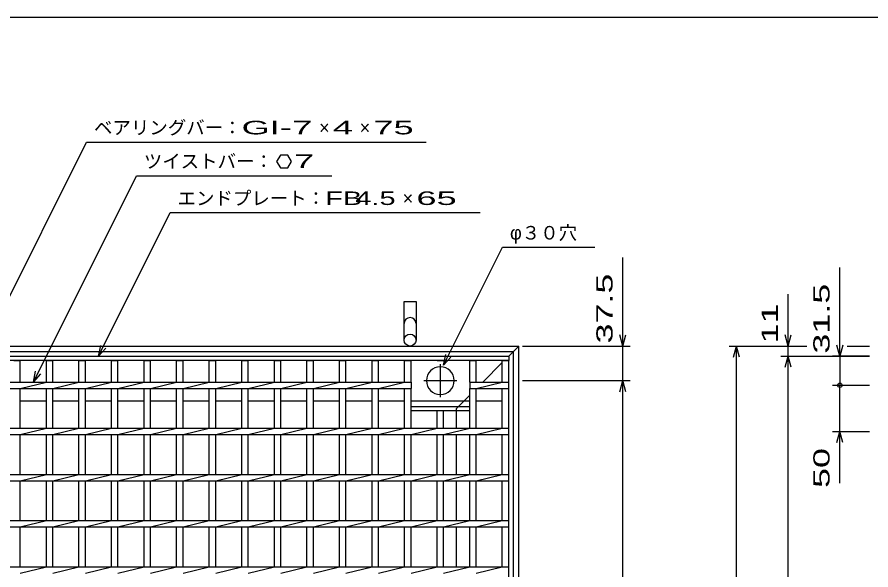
# Model space of a CAD drawing. Units: millimetres, scale not verified. Extents: x -1456 to 1385, y -1026 to 843.
# Drawn here: x -857 to 69, y 244 to 843 of the extents above; entities that cross this region are included whole.
import ezdxf
from ezdxf.enums import TextEntityAlignment as Align

# ---------------------------------------------------------------- set-up
doc = ezdxf.new("R2010")
doc.units = ezdxf.units.MM
doc.header["$LTSCALE"] = 8
doc.linetypes.add('CHAIN', pattern=[18.5, 12, -1.5, 3.5, -1.5])
doc.linetypes.add('DASHED', pattern=[7.5, 6, -1.5])
for name, color, linetype, lineweight in [('0_2', 150, 'Continuous', 25), ('16', 3, 'Continuous', 25), ('19', 6, 'Continuous', 25), ('22', 4, 'Continuous', 25)]:
    doc.layers.add(name, color=color, linetype=linetype, lineweight=lineweight)
doc.styles.add('ベクトル', font='')
doc.styles.get('ベクトル').set_extended_font_data('ベクトル')

msp = doc.modelspace()

# ---------------------------------------------------------------- linework, layer by layer
at = {"layer": '0_2'}
msp.add_line((-1383.2, 842.8), (1384.8, 842.8), dxfattribs=at)
at = {"layer": '16'}
for p, q in [((-1037, 475.5), (-324, 475.5)), ((-324, 475.5), (-324, 471)), ((-324, 471), (-1037, 471)), ((-860.5, 471), (-853.5, 471)), ((-853.5, 447.5), (-853.5, 471)), ((-825.2, 447.5), (-825.2, 471)), ((-825.2, 471), (-818.2, 471)), ((-818.2, 447.5), (-818.2, 471)), ((-789.9, 447.5), (-789.9, 471)), ((-789.9, 471), (-782.9, 471)), ((-782.9, 447.5), (-782.9, 471)), ((-754.6, 447.5), (-754.6, 471)), ((-754.6, 471), (-747.6, 471)), ((-747.6, 447.5), (-747.6, 471)), ((-719.3, 447.5), (-719.3, 471)), ((-719.3, 471), (-712.3, 471)), ((-712.3, 447.5), (-712.3, 471)), ((-684, 447.5), (-684, 471)), ((-684, 471), (-677, 471)), ((-677, 447.5), (-677, 471)), ((-648.7, 447.5), (-648.7, 471)), ((-648.7, 471), (-641.7, 471)), ((-641.7, 447.5), (-641.7, 471)), ((-613.4, 447.5), (-613.4, 471)), ((-613.4, 471), (-606.4, 471)), ((-606.4, 447.5), (-606.4, 471)), ((-578.1, 447.5), (-578.1, 471)), ((-578.1, 471), (-571.1, 471)), ((-571.1, 447.5), (-571.1, 471)), ((-542.8, 447.5), (-542.8, 471)), ((-542.8, 471), (-535.8, 471)), ((-535.8, 447.5), (-535.8, 471)), ((-507.5, 447.5), (-507.5, 471)), ((-507.5, 471), (-500.5, 471)), ((-500.5, 447.5), (-500.5, 471)), ((-472.2, 447.5), (-472.2, 471)), ((-472.2, 471), (-465.2, 471)), ((-465.2, 447.5), (-465.2, 471)), ((-436.9, 447.5), (-436.9, 471)), ((-436.9, 471), (-429.9, 471)), ((-429.9, 447.5), (-429.9, 471)), ((-401.6, 471), (-394.6, 471)), ((-366.3, 447.5), (-366.3, 471)), ((-366.3, 471), (-359.3, 471)), ((-359.3, 447.5), (-359.3, 471)), ((-331, 447.5), (-331, 471)), ((-331, 471), (-324, 471)), ((-324, -233), (-324, 471)), ((-931.1, 447.5), (-429.9, 447.5)), ((-853.5, 440.5), (-825.2, 447.5)), ((-818.2, 440.5), (-789.9, 447.5)), ((-782.9, 440.5), (-754.6, 447.5)), ((-747.6, 440.5), (-719.3, 447.5)), ((-712.3, 440.5), (-684, 447.5)), ((-677, 440.5), (-648.7, 447.5)), ((-641.7, 440.5), (-613.4, 447.5)), ((-606.4, 440.5), (-578.1, 447.5)), ((-571.1, 440.5), (-542.8, 447.5)), ((-535.8, 440.5), (-507.5, 447.5)), ((-500.5, 440.5), (-472.2, 447.5)), ((-465.2, 440.5), (-436.9, 447.5)), ((-429.9, 447.5), (-429.9, 440.5)), ((-366.3, 447.5), (-324, 447.5)), ((-366.3, 447.5), (-366.3, 440.5)), ((-359.3, 440.5), (-331, 447.5)), ((-324, 440.5), (-324, 447.5)), ((-931.1, 440.5), (-429.9, 440.5)), ((-853.5, 397.5), (-853.5, 440.5)), ((-825.2, 397.5), (-825.2, 440.5)), ((-818.2, 397.5), (-818.2, 440.5)), ((-789.9, 397.5), (-789.9, 440.5)), ((-782.9, 397.5), (-782.9, 440.5)), ((-754.6, 397.5), (-754.6, 440.5)), ((-747.6, 397.5), (-747.6, 440.5)), ((-719.3, 397.5), (-719.3, 440.5)), ((-712.3, 397.5), (-712.3, 440.5)), ((-684, 397.5), (-684, 440.5)), ((-677, 397.5), (-677, 440.5)), ((-648.7, 397.5), (-648.7, 440.5)), ((-641.7, 397.5), (-641.7, 440.5)), ((-613.4, 397.5), (-613.4, 440.5)), ((-606.4, 397.5), (-606.4, 440.5)), ((-578.1, 397.5), (-578.1, 440.5)), ((-571.1, 397.5), (-571.1, 440.5)), ((-542.8, 397.5), (-542.8, 440.5)), ((-535.8, 397.5), (-535.8, 440.5)), ((-507.5, 397.5), (-507.5, 440.5)), ((-500.5, 397.5), (-500.5, 440.5)), ((-472.2, 397.5), (-472.2, 440.5)), ((-465.2, 397.5), (-465.2, 440.5)), ((-436.9, 397.5), (-436.9, 440.5)), ((-429.9, 397.5), (-429.9, 440.5)), ((-366.3, 440.5), (-324, 440.5)), ((-366.3, 397.5), (-366.3, 440.5)), ((-359.3, 397.5), (-359.3, 440.5)), ((-331, 397.5), (-331, 440.5)), ((-853.5, 427), (-825.2, 427)), ((-818.2, 427), (-789.9, 427)), ((-782.9, 427), (-754.6, 427)), ((-747.6, 427), (-719.3, 427)), ((-712.3, 427), (-684, 427)), ((-677, 427), (-648.7, 427)), ((-641.7, 427), (-613.4, 427)), ((-606.4, 427), (-578.1, 427)), ((-571.1, 427), (-542.8, 427)), ((-535.8, 427), (-507.5, 427)), ((-500.5, 427), (-472.2, 427)), ((-465.2, 427), (-436.9, 427)), ((-429.9, 427), (-366.3, 427)), ((-359.3, 427), (-331, 427)), ((-429.9, 421), (-366.3, 421)), ((-429.9, 416.5), (-429.9, 421)), ((-366.3, 416.5), (-366.3, 421)), ((-429.9, 416.5), (-366.3, 416.5)), ((-401.6, 397.5), (-401.6, 416.5)), ((-394.6, 397.5), (-394.6, 416.5)), ((-1037, 397.5), (-324, 397.5)), ((-1037, 390.5), (-324, 390.5)), ((-853.5, 390.5), (-825.2, 397.5)), ((-853.5, 347.5), (-853.5, 390.5)), ((-825.2, 347.5), (-825.2, 390.5)), ((-818.2, 390.5), (-789.9, 397.5)), ((-818.2, 347.5), (-818.2, 390.5)), ((-789.9, 347.5), (-789.9, 390.5)), ((-782.9, 390.5), (-754.6, 397.5)), ((-782.9, 347.5), (-782.9, 390.5)), ((-754.6, 347.5), (-754.6, 390.5)), ((-747.6, 390.5), (-719.3, 397.5)), ((-747.6, 347.5), (-747.6, 390.5)), ((-719.3, 347.5), (-719.3, 390.5)), ((-712.3, 390.5), (-684, 397.5)), ((-712.3, 347.5), (-712.3, 390.5)), ((-684, 347.5), (-684, 390.5)), ((-677, 390.5), (-648.7, 397.5)), ((-677, 347.5), (-677, 390.5)), ((-648.7, 347.5), (-648.7, 390.5)), ((-641.7, 390.5), (-613.4, 397.5)), ((-641.7, 347.5), (-641.7, 390.5)), ((-613.4, 347.5), (-613.4, 390.5)), ((-606.4, 390.5), (-578.1, 397.5)), ((-606.4, 347.5), (-606.4, 390.5)), ((-578.1, 347.5), (-578.1, 390.5)), ((-571.1, 390.5), (-542.8, 397.5)), ((-571.1, 347.5), (-571.1, 390.5)), ((-542.8, 347.5), (-542.8, 390.5)), ((-535.8, 390.5), (-507.5, 397.5)), ((-535.8, 347.5), (-535.8, 390.5)), ((-507.5, 347.5), (-507.5, 390.5)), ((-500.5, 390.5), (-472.2, 397.5)), ((-500.5, 347.5), (-500.5, 390.5)), ((-472.2, 347.5), (-472.2, 390.5)), ((-465.2, 390.5), (-436.9, 397.5)), ((-465.2, 347.5), (-465.2, 390.5)), ((-436.9, 347.5), (-436.9, 390.5)), ((-429.9, 390.5), (-401.6, 397.5)), ((-429.9, 347.5), (-429.9, 390.5)), ((-401.6, 347.5), (-401.6, 390.5)), ((-394.6, 390.5), (-366.3, 397.5)), ((-394.6, 347.5), (-394.6, 390.5)), ((-366.3, 347.5), (-366.3, 390.5)), ((-359.3, 390.5), (-331, 397.5)), ((-359.3, 347.5), (-359.3, 390.5)), ((-331, 347.5), (-331, 390.5)), ((-324, 390.5), (-324, 397.5)), ((-1037, 347.5), (-324, 347.5)), ((-853.5, 340.5), (-825.2, 347.5)), ((-818.2, 340.5), (-789.9, 347.5)), ((-782.9, 340.5), (-754.6, 347.5)), ((-747.6, 340.5), (-719.3, 347.5)), ((-712.3, 340.5), (-684, 347.5)), ((-677, 340.5), (-648.7, 347.5)), ((-641.7, 340.5), (-613.4, 347.5)), ((-606.4, 340.5), (-578.1, 347.5)), ((-571.1, 340.5), (-542.8, 347.5)), ((-535.8, 340.5), (-507.5, 347.5)), ((-500.5, 340.5), (-472.2, 347.5)), ((-465.2, 340.5), (-436.9, 347.5)), ((-429.9, 340.5), (-401.6, 347.5)), ((-394.6, 340.5), (-366.3, 347.5)), ((-359.3, 340.5), (-331, 347.5)), ((-324, 340.5), (-324, 347.5)), ((-1037, 340.5), (-324, 340.5)), ((-853.5, 297.5), (-853.5, 340.5)), ((-825.2, 297.5), (-825.2, 340.5)), ((-818.2, 297.5), (-818.2, 340.5)), ((-789.9, 297.5), (-789.9, 340.5)), ((-782.9, 297.5), (-782.9, 340.5)), ((-754.6, 297.5), (-754.6, 340.5)), ((-747.6, 297.5), (-747.6, 340.5)), ((-719.3, 297.5), (-719.3, 340.5)), ((-712.3, 297.5), (-712.3, 340.5)), ((-684, 297.5), (-684, 340.5)), ((-677, 297.5), (-677, 340.5)), ((-648.7, 297.5), (-648.7, 340.5)), ((-641.7, 297.5), (-641.7, 340.5)), ((-613.4, 297.5), (-613.4, 340.5)), ((-606.4, 297.5), (-606.4, 340.5)), ((-578.1, 297.5), (-578.1, 340.5)), ((-571.1, 297.5), (-571.1, 340.5)), ((-542.8, 297.5), (-542.8, 340.5)), ((-535.8, 297.5), (-535.8, 340.5)), ((-507.5, 297.5), (-507.5, 340.5)), ((-500.5, 297.5), (-500.5, 340.5)), ((-472.2, 297.5), (-472.2, 340.5)), ((-465.2, 297.5), (-465.2, 340.5)), ((-436.9, 297.5), (-436.9, 340.5)), ((-429.9, 297.5), (-429.9, 340.5)), ((-401.6, 297.5), (-401.6, 340.5)), ((-394.6, 297.5), (-394.6, 340.5)), ((-366.3, 297.5), (-366.3, 340.5)), ((-359.3, 297.5), (-359.3, 340.5)), ((-331, 297.5), (-331, 340.5)), ((-1037, 297.5), (-324, 297.5)), ((-853.5, 290.5), (-825.2, 297.5)), ((-818.2, 290.5), (-789.9, 297.5)), ((-782.9, 290.5), (-754.6, 297.5)), ((-747.6, 290.5), (-719.3, 297.5)), ((-712.3, 290.5), (-684, 297.5)), ((-677, 290.5), (-648.7, 297.5)), ((-641.7, 290.5), (-613.4, 297.5)), ((-606.4, 290.5), (-578.1, 297.5)), ((-571.1, 290.5), (-542.8, 297.5)), ((-535.8, 290.5), (-507.5, 297.5)), ((-500.5, 290.5), (-472.2, 297.5)), ((-465.2, 290.5), (-436.9, 297.5)), ((-429.9, 290.5), (-401.6, 297.5)), ((-394.6, 290.5), (-366.3, 297.5)), ((-359.3, 290.5), (-331, 297.5)), ((-324, 290.5), (-324, 297.5)), ((-1037, 290.5), (-324, 290.5)), ((-853.5, 247.5), (-853.5, 290.5)), ((-825.2, 247.5), (-825.2, 290.5)), ((-818.2, 247.5), (-818.2, 290.5)), ((-789.9, 247.5), (-789.9, 290.5)), ((-782.9, 247.5), (-782.9, 290.5)), ((-754.6, 247.5), (-754.6, 290.5)), ((-747.6, 247.5), (-747.6, 290.5)), ((-719.3, 247.5), (-719.3, 290.5)), ((-712.3, 247.5), (-712.3, 290.5)), ((-684, 247.5), (-684, 290.5)), ((-677, 247.5), (-677, 290.5)), ((-648.7, 247.5), (-648.7, 290.5)), ((-641.7, 247.5), (-641.7, 290.5)), ((-613.4, 247.5), (-613.4, 290.5)), ((-606.4, 247.5), (-606.4, 290.5)), ((-578.1, 247.5), (-578.1, 290.5)), ((-571.1, 247.5), (-571.1, 290.5)), ((-542.8, 247.5), (-542.8, 290.5)), ((-535.8, 247.5), (-535.8, 290.5)), ((-507.5, 247.5), (-507.5, 290.5)), ((-500.5, 247.5), (-500.5, 290.5)), ((-472.2, 247.5), (-472.2, 290.5)), ((-465.2, 247.5), (-465.2, 290.5)), ((-436.9, 247.5), (-436.9, 290.5)), ((-429.9, 247.5), (-429.9, 290.5)), ((-401.6, 247.5), (-401.6, 290.5)), ((-394.6, 247.5), (-394.6, 290.5)), ((-366.3, 247.5), (-366.3, 290.5)), ((-359.3, 247.5), (-359.3, 290.5)), ((-331, 247.5), (-331, 290.5)), ((-1037, 247.5), (-324, 247.5)), ((-853.5, 240.5), (-825.2, 247.5)), ((-818.2, 240.5), (-789.9, 247.5)), ((-782.9, 240.5), (-754.6, 247.5)), ((-747.6, 240.5), (-719.3, 247.5)), ((-712.3, 240.5), (-684, 247.5)), ((-677, 240.5), (-648.7, 247.5)), ((-641.7, 240.5), (-613.4, 247.5)), ((-606.4, 240.5), (-578.1, 247.5)), ((-571.1, 240.5), (-542.8, 247.5)), ((-535.8, 240.5), (-507.5, 247.5)), ((-500.5, 240.5), (-472.2, 247.5)), ((-465.2, 240.5), (-436.9, 247.5)), ((-429.9, 240.5), (-401.6, 247.5)), ((-394.6, 240.5), (-366.3, 247.5)), ((-359.3, 240.5), (-331, 247.5)), ((-324, 240.5), (-324, 247.5))]:
    msp.add_line(p, q, dxfattribs=at)
at = {"layer": '16', "linetype": 'CHAIN'}
for p, q in [((-398.1, 431), (-398.1, 467)), ((-416.1, 449), (-380.1, 449))]:
    msp.add_line(p, q, dxfattribs=at)
at = {"layer": '16'}
for start, end in [(90, 270), (270, 90)]:
    msp.add_arc((-398.1, 449), 15, start, end, dxfattribs=at)
at = {"layer": '19'}
for p, q in [((-437.5, 493), (-437.5, 534.62)), ((-437.5, 534.62), (-424.5, 534.62)), ((-424.5, 534.62), (-424.5, 493)), ((-1048, 486.5), (-313, 486.5)), ((-313, -248.5), (-313, 486.5)), ((-1042, 480.5), (-319, 480.5)), ((-319, -242.5), (-319, 480.5)), ((-380.5, 397.5), (-380.5, 416.5)), ((-380.5, 347.5), (-380.5, 390.5)), ((-380.5, 297.5), (-380.5, 340.5)), ((-380.5, 247.5), (-380.5, 290.5))]:
    msp.add_line(p, q, dxfattribs=at)
at = {"layer": '19', "linetype": 'DASHED'}
for p, q in [((-324, 475.5), (-313, 486.5)), ((-352, 447.5), (-331, 468.5)), ((-359.3, 440.2), (-359, 440.5)), ((-380.5, 419), (-366.3, 433.2)), ((-380.5, 414.5), (-380.5, 419))]:
    msp.add_line(p, q, dxfattribs=at)
at = {"layer": '19'}
msp.add_circle((-431, 493), 6.5, dxfattribs=at)
msp.add_arc((-431, 510.84), 6.5, 0, 180, dxfattribs=at)
at = {"layer": '22'}
for p, q in [((-924.1, 422.5), (-781.6, 707.5)), ((-781.6, 707.5), (-413.6, 707.5)), ((-571.6, 693.212), (-575.6, 686.284)), ((-575.6, 686.284), (-571.6, 679.356)), ((-563.6, 693.212), (-571.6, 693.212)), ((-559.6, 686.2), (-563.6, 693.212)), ((-563.6, 679.356), (-559.6, 686.284)), ((-571.6, 679.356), (-563.6, 679.356)), ((-839.35, 447.5), (-727.6, 671)), ((-727.6, 671), (-515.6, 671)), ((-768.75, 475.5), (-691, 631)), ((-691, 631), (-355, 631)), ((-394.6, 465.6), (-330.6, 593.6)), ((-330.6, 593.6), (-230.6, 593.6)), ((-200.2, 486.5), (-200.2, 582.5)), ((35, 475.5), (35, 571.5)), ((-21, 486.5), (-21, 542.5)), ((-200.2, 486.5), (-203.4, 498.5)), ((-200.2, 486.5), (-197, 498.5)), ((-21, 486.5), (-24.2, 498.5)), ((-21, 486.5), (-17.8, 498.5)), ((-768.75, 475.5), (-766.35, 487.18)), ((-768.75, 475.5), (-760.75, 484.3)), ((-309, 486.5), (-192.2, 486.5)), ((-200.2, 449), (-200.2, 486.5)), ((-85, 486.5), (-1, 486.5)), ((-80.2, 474.5), (-77, 486.5)), ((-73.8, 474.5), (-77, 486.5)), ((-77, -248.5), (-77, 486.5)), ((-29, 486.5), (-1, 486.5)), ((-21, 475.5), (-21, 486.5)), ((35, 475.5), (31.8, 487.5)), ((38.2, 487.5), (35, 475.5)), ((43, 486.5), (67, 486.5)), ((43, 486.5), (67, 486.5)), ((-394.6, 465.6), (-392.2, 477.28)), ((-394.6, 465.6), (-386.6, 474.4)), ((-29, 475.5), (67, 475.5)), ((-24.2, 463.5), (-21, 475.5)), ((-17.8, 463.5), (-21, 475.5)), ((-21, -237.5), (-21, 475.5)), ((67, 475.5), (27, 475.5)), ((35, 475.5), (35, 444)), ((-839.35, 447.5), (-836.95, 459.18)), ((-839.35, 447.5), (-831.35, 456.3)), ((-309, 449), (-192.2, 449)), ((-203.4, 437), (-200.2, 449)), ((-197, 437), (-200.2, 449)), ((-200.2, -211), (-200.2, 449)), ((27, 444), (67, 444)), ((35, 394), (35, 444)), ((27, 394), (67, 394)), ((31.8, 382), (35, 394)), ((38.2, 382), (35, 394)), ((35, 338), (35, 394))]:
    msp.add_line(p, q, dxfattribs=at)
msp.add_circle((35, 444), 2.4, dxfattribs=at)

# ---------------------------------------------------------------- texts
at = {"layer": '22', "color": 2, "style": 'ベクトル'}
for s, p in [('ベアリングバー：', (-773.6, 723.1)), ('×', (-529.6, 723.1)), ('×', (-485.6, 723.1)), ('ツイストバー：', (-719.6, 686.6)), ('エンドプレート：', (-683, 646.6)), ('×', (-439, 646.6)), ('φ３０穴', (-322.6, 609.2))]:
    msp.add_text(s, height=14.66, dxfattribs=at).set_placement(p, align=Align.MIDDLE_LEFT)
for s, width, p in [('GI-', 2, (-613.6, 723.1)), (' 7 ', 2, (-569.6, 723.1)), (' 4 ', 2, (-525.6, 723.1)), (' 75 ', 2, (-481.6, 723.1)), (' 7 ', 2, (-567.6, 686.684)), ('FB', 1.6, (-523, 646.6)), (' 4.5 ', 1.6, (-499, 646.6)), (' 65 ', 2, (-435, 646.6))]:
    msp.add_text(s, height=14.66, dxfattribs=dict(at, width=width)).set_placement(p, align=Align.MIDDLE_LEFT)
at = {"layer": '22', "color": 2, "style": 'ベクトル', "width": 1.65}
for s, p in [(' 37.5 ', (-220.2, 478.5)), (' 31.5 ', (15, 467.5)), (' 11 ', (-41, 478.5)), (' 50 ', (15, 322))]:
    msp.add_text(s, height=17.6, rotation=90, dxfattribs=at).set_placement(p, align=Align.MIDDLE_LEFT)

doc.saveas('drawing.dxf')
